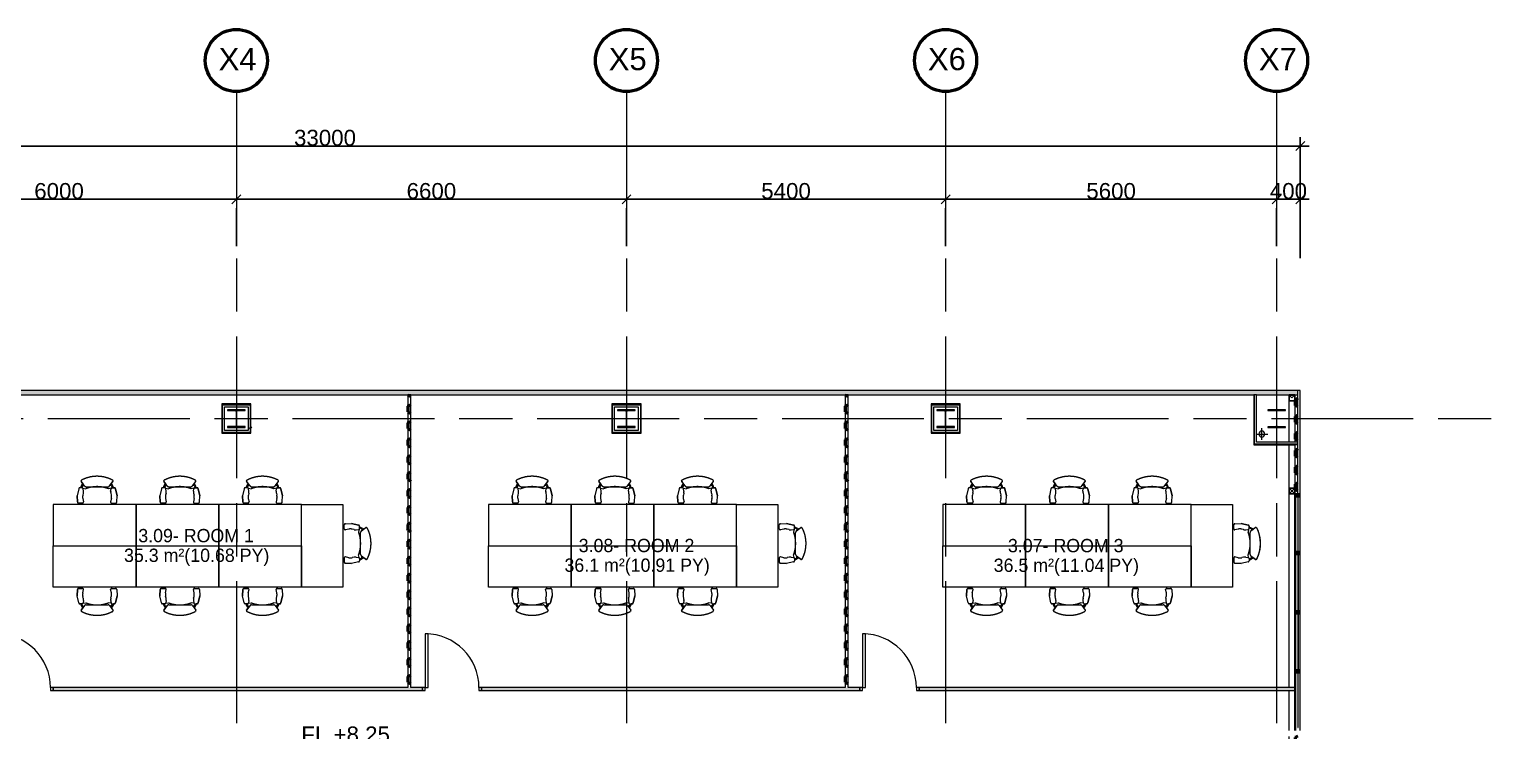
# Model space of a CAD drawing. Header units: millimetres. Extents: x -76261 to 649593, y -304265 to 60256.
# Drawn here: x 137200 to 162139, y -5275 to 6579 of the extents above; entities that cross this region are included whole.
import ezdxf

# ---------------------------------------------------------------- set-up
doc = ezdxf.new("R2010")
doc.units = ezdxf.units.MM
doc.header["$LTSCALE"] = 2000
doc.header["$MEASUREMENT"] = 0
doc.header["$PDMODE"] = 32
doc.header["$PDSIZE"] = 0.15
doc.linetypes.add('Centre', pattern=[6.9, 4, -0.7, 1.5, -0.7])
doc.linetypes.add('Hidden 1_0mm', pattern=[1.6, 1, -0.6])
doc.layers.get('0').update_dxf_attribs({"linetype": 'CONTINUOUS'})
doc.layers.get('DEFPOINTS').update_dxf_attribs({"color": 171, "linetype": 'CONTINUOUS'})
for name, color, linetype, lineweight in [('A-ANNO-DIMS', 1, 'CONTINUOUS', 15), ('A-AREA-IDEN', 8, 'CONTINUOUS', 15), ('A-DETL-GENF', 8, 'CONTINUOUS', 15), ('A-DOOR', 8, 'CONTINUOUS', 15), ('A-GLAZ-CURT', 8, 'CONTINUOUS', 15), ('A-GLAZ-CWMG', 8, 'CONTINUOUS', 15), ('A-WALL', 8, 'CONTINUOUS', 15), ('A-WALL-PATT', 8, 'CONTINUOUS', 50), ('G-ANNO-DIMS', 8, 'CONTINUOUS', 15), ('I-FURN', 8, 'Hidden 1_0mm', 15), ('I-WALL', 8, 'CONTINUOUS', 15), ('P-PIPE', 8, 'CONTINUOUS', 15), ('P-PIPE-CNTR', 8, 'CONTINUOUS', 15), ('S-BEAM', 12, 'CONTINUOUS', 15), ('S-COLS', 8, 'CONTINUOUS', 15), ('S-GRID', 14, 'CONTINUOUS', 15), ('S-GRID-IDEN', 1, 'CONTINUOUS', 50)]:
    doc.layers.add(name, color=color, linetype=linetype, lineweight=lineweight)
doc.styles.add('.VnArial Narrow_B', font='Vnarianb_0.ttf', dxfattribs={"height": 225})
doc.styles.add('Arial', font='arial.ttf', dxfattribs={"height": 1.6})
doc.styles.add('Arial_1', font='arial.ttf', dxfattribs={"height": 270})
doc.dimstyles.new('AD1', dxfattribs={"dimscale": 304.8, "dimtxt": 275.470038, "dimasz": 0.492126, "dimexe": 0.492126, "dimexo": 0.0625, "dimgap": 0, "dimtad": 1, "dimdec": 0, "dimzin": 0, "dimdsep": 46, "dimtxsty": 'Arial_1', "dimblk1": 'OBLIQUE', "dimblk2": 'OBLIQUE', "dimsah": 1, "dimcen": 0.09, "dimdle": 0.492126, "dimazin": 0, "dimtfac": 1, "dimtdec": 4, "dimtix": 1, "dimtmove": 0, "dimatfit": 3, "dimfxl": 2.952756, "dimfxlon": 1, "dimtvp": 1, "dimtolj": 1, "dimtzin": 0, "dimarcsym": 2})
doc.dimstyles.new('AD2', dxfattribs={"dimscale": 304.8, "dimtxt": 275.470038, "dimasz": 0.492126, "dimexe": 0.492126, "dimexo": 2.952756, "dimgap": 0, "dimtad": 1, "dimdec": 0, "dimzin": 0, "dimdsep": 46, "dimtxsty": 'Arial_1', "dimblk1": 'OBLIQUE', "dimblk2": 'OBLIQUE', "dimsah": 1, "dimcen": 0.09, "dimdle": 0.492126, "dimazin": 0, "dimtfac": 1, "dimtdec": 4, "dimtix": 1, "dimtmove": 0, "dimatfit": 3, "dimfxl": 1, "dimtvp": 1, "dimtolj": 1, "dimtzin": 0, "dimarcsym": 2})
pattern_1 = [(45, (213192.53, 42001.64), (-106.06602, 106.06602), [])]

# ---------------------------------------------------------------- blocks, each defined once
blk = doc.blocks.new('AD_UK Beams-Column - SC1-300_300_10_16-V91-3rd FLOOR PLAN')
at = {"layer": 'S-COLS'}
h = blk.add_hatch(dxfattribs=at)
h.set_pattern_fill('FP_95', color=256, style=0, pattern_type=2)
h.set_pattern_definition([(45, (72492.53, 42001.64), (-371.231, 371.231), []), (45, (72492.53, 42564.14), (-371.231, 371.231), [])])
h.paths.add_polyline_path([(150, -150), (150, -134), (19, -134), (9, -130), (5, -120), (5, 120), (9, 130), (19, 134), (150, 134), (150, 150), (-150, 150), (-150, 134), (-19, 134), (-9, 130), (-5, 120), (-5, -120), (-9, -130), (-19, -134), (-150, -134), (-150, -150)], flags=0)
for p, q in [((150, 150), (-150, 150)), ((-150, 150), (-150, 134)), ((-150, 134), (-19, 134)), ((-5, 120), (-5, -120)), ((5, -120), (5, 120)), ((19, 134), (150, 134)), ((150, 134), (150, 150)), ((-19, -134), (-150, -134)), ((-150, -134), (-150, -150)), ((-150, -150), (150, -150)), ((150, -134), (19, -134)), ((150, -150), (150, -134))]:
    blk.add_line(p, q, dxfattribs=at)
for centre, start, end in [((-19, 120), 0, 90), ((19, 120), 90, 180), ((-19, -120), 270, 0), ((19, -120), 180, 270)]:
    blk.add_arc(centre, 14, start, end, dxfattribs=at)
blk = doc.blocks.new('AD_UK Beams-Column - SC1-300_300_10_16-V95-3rd FLOOR PLAN')
at = {"layer": 'S-COLS'}
h = blk.add_hatch(dxfattribs=at)
h.set_pattern_fill('FP_99', color=256, style=0, pattern_type=2)
h.set_pattern_definition([(45, (65892.53, 42001.64), (-371.231, 371.231), []), (45, (65892.53, 42564.14), (-371.231, 371.231), [])])
h.paths.add_polyline_path([(150, -150), (150, -134), (19, -134), (9, -130), (5, -120), (5, 120), (9, 130), (19, 134), (150, 134), (150, 150), (-150, 150), (-150, 134), (-19, 134), (-9, 130), (-5, 120), (-5, -120), (-9, -130), (-19, -134), (-150, -134), (-150, -150)], flags=0)
for p, q in [((150, 150), (-150, 150)), ((-150, 150), (-150, 134)), ((-150, 134), (-19, 134)), ((-5, 120), (-5, -120)), ((5, -120), (5, 120)), ((19, 134), (150, 134)), ((150, 134), (150, 150)), ((-19, -134), (-150, -134)), ((-150, -134), (-150, -150)), ((-150, -150), (150, -150)), ((150, -134), (19, -134)), ((150, -150), (150, -134))]:
    blk.add_line(p, q, dxfattribs=at)
for centre, start, end in [((-19, 120), 0, 90), ((19, 120), 90, 180), ((-19, -120), 270, 0), ((19, -120), 180, 270)]:
    blk.add_arc(centre, 14, start, end, dxfattribs=at)
blk = doc.blocks.new('AD_UK Beams-Column - SC1-300_300_10_16-V99-3rd FLOOR PLAN')
at = {"layer": 'S-COLS'}
h = blk.add_hatch(dxfattribs=at)
h.set_pattern_fill('FP_103', color=256, style=0, pattern_type=2)
h.set_pattern_definition([(45, (60492.53, 42001.64), (-371.231, 371.231), []), (45, (60492.53, 42564.14), (-371.231, 371.231), [])])
h.paths.add_polyline_path([(150, -150), (150, -134), (19, -134), (9, -130), (5, -120), (5, 120), (9, 130), (19, 134), (150, 134), (150, 150), (-150, 150), (-150, 134), (-19, 134), (-9, 130), (-5, 120), (-5, -120), (-9, -130), (-19, -134), (-150, -134), (-150, -150)], flags=0)
for p, q in [((150, 150), (-150, 150)), ((-150, 150), (-150, 134)), ((-150, 134), (-19, 134)), ((-5, 120), (-5, -120)), ((5, -120), (5, 120)), ((19, 134), (150, 134)), ((150, 134), (150, 150)), ((-19, -134), (-150, -134)), ((-150, -134), (-150, -150)), ((-150, -150), (150, -150)), ((150, -134), (19, -134)), ((150, -150), (150, -134))]:
    blk.add_line(p, q, dxfattribs=at)
for centre, start, end in [((-19, 120), 0, 90), ((19, 120), 90, 180), ((-19, -120), 270, 0), ((19, -120), 180, 270)]:
    blk.add_arc(centre, 14, start, end, dxfattribs=at)
blk = doc.blocks.new('AD_UK Beams-Column - SC2-300_300_8_12-V103-3rd FLOOR PLAN')
at = {"layer": 'S-COLS'}
h = blk.add_hatch(dxfattribs=at)
h.set_pattern_fill('FP_107', color=256, style=0, pattern_type=2)
h.set_pattern_definition([(45, (54892.53, 42001.64), (-371.231, 371.231), []), (45, (54892.53, 42564.14), (-371.231, 371.231), [])])
h.paths.add_polyline_path([(-150, -150), (150, -150), (150, -138), (17, -138), (8, -134), (4, -125), (4, 125), (8, 134), (17, 138), (150, 138), (150, 150), (-150, 150), (-150, 138), (-17, 138), (-8, 134), (-4, 125), (-4, -125), (-8, -134), (-17, -138), (-150, -138)], flags=0)
for p, q in [((150, 150), (-150, 150)), ((-150, 150), (-150, 138)), ((-150, 138), (-17, 138)), ((-4, 125), (-4, -125)), ((4, -125), (4, 125)), ((17, 138), (150, 138)), ((150, 138), (150, 150)), ((-17, -138), (-150, -138)), ((-150, -138), (-150, -150)), ((-150, -150), (150, -150)), ((150, -138), (17, -138)), ((150, -150), (150, -138))]:
    blk.add_line(p, q, dxfattribs=at)
for centre, start, end in [((-17, 125), 0, 90), ((17, 125), 90, 180), ((-17, -125), 270, 0), ((17, -125), 180, 270)]:
    blk.add_arc(centre, 13, start, end, dxfattribs=at)
blk = doc.blocks.new('LS-Office-S_rvt-1-3rd FLOOR PLAN')
for name, p in [('AD_UK Beams-Column - SC1-300_300_10_16-V91-3rd FLOOR PLAN', (-72493, -42002)), ('AD_UK Beams-Column - SC1-300_300_10_16-V95-3rd FLOOR PLAN', (-65893, -42002)), ('AD_UK Beams-Column - SC1-300_300_10_16-V99-3rd FLOOR PLAN', (-60493, -42002)), ('AD_UK Beams-Column - SC2-300_300_8_12-V103-3rd FLOOR PLAN', (-54893, -42002))]:
    blk.add_blockref(name, p)
blk = doc.blocks.new('System Panel - Glazed-10631419-3rd FLOOR PLAN')
at = {"layer": 'A-GLAZ-CURT'}
for p, q in [((463, 5), (-463, 5)), ((-463, 5), (-463, -5)), ((463, -5), (463, 5)), ((-463, -5), (463, -5))]:
    blk.add_line(p, q, dxfattribs=at)
blk = doc.blocks.new('System Panel - Glazed-10631420-3rd FLOOR PLAN')
at = {"layer": 'A-GLAZ-CURT'}
for p, q in [((475, 5.2), (-475, 5.2)), ((-475, 5.2), (-475, -5.2)), ((475, -5.2), (475, 5.2)), ((-475, -5.2), (475, -5.2))]:
    blk.add_line(p, q, dxfattribs=at)
blk = doc.blocks.new('Rectangular Mullion - 52X100-10623841-3rd FLOOR PLAN')
at = {"layer": 'A-GLAZ-CWMG'}
for p, q in [((-82018, -58527), (-82943, -58527)), ((-82018, -58602), (-82943, -58602))]:
    blk.add_line(p, q, dxfattribs=at)
blk = doc.blocks.new('Rectangular Mullion - 52X100-10623842-3rd FLOOR PLAN')
at = {"layer": 'A-GLAZ-CWMG'}
for p, q in [((-81018, -58527), (-81968, -58527)), ((-81018, -58602), (-81968, -58602))]:
    blk.add_line(p, q, dxfattribs=at)
blk = doc.blocks.new('Rectangular Mullion - 52X100-V2-3rd FLOOR PLAN')
at = {"layer": 'A-GLAZ-CWMG'}
for p, q in [((-54568, -47277), (-54568, -46302)), ((-54493, -47277), (-54493, -46302))]:
    blk.add_line(p, q, dxfattribs=at)
blk = doc.blocks.new('Rectangular Mullion - 52X100-10642848-3rd FLOOR PLAN')
at = {"layer": 'A-GLAZ-CWMG'}
blk.add_hatch(color=256, dxfattribs=at).paths.add_polyline_path([(-50, 38), (-50, -38), (0, -38), (0, 38)], flags=0)
for p, q in [((0, 38), (-50, 38)), ((-50, 38), (-50, -38)), ((0, -38), (0, 38)), ((-50, -38), (0, -38))]:
    blk.add_line(p, q, dxfattribs=at)
blk = doc.blocks.new('Rectangular Mullion - 52X100-10642846-3rd FLOOR PLAN')
at = {"layer": 'A-GLAZ-CWMG'}
blk.add_hatch(color=256, dxfattribs=at).paths.add_polyline_path([(25, 38), (25, -38), (-25, -38), (-25, 38)], flags=0)
for p, q in [((-25, 38), (25, 38)), ((-25, -38), (-25, 38)), ((25, 38), (25, -38)), ((25, -38), (-25, -38))]:
    blk.add_line(p, q, dxfattribs=at)
blk = doc.blocks.new('PD-1 CANH - THONG PHONG-10354232-3rd FLOOR PLAN')
at = {"layer": 'A-DOOR'}
for p, q in [((-455, 25), (-500, 25)), ((-500, 25), (-500, -25)), ((-455, -25), (-455, 25)), ((500, 25), (455, 25)), ((455, 25), (455, -25)), ((500, -25), (500, 25)), ((-500, -25), (-455, -25)), ((405, -25), (405, -935)), ((455, -25), (405, -25)), ((455, -935), (455, -25)), ((455, -25), (500, -25)), ((405, -935), (455, -935))]:
    blk.add_line(p, q, dxfattribs=at)
blk.add_arc((455, -25), 910, 180, 270, dxfattribs=at)
blk = doc.blocks.new('BanViTinh - Teacher Desk-10721960-3rd FLOOR PLAN')
at = {"layer": 'A-DETL-GENF'}
for p, q in [((-373, -391), (-378, -495)), ((-378, -495), (-351, -613)), ((-290, -372), (-354, -372)), ((274, -372), (210, -372)), ((271, -613), (298, -495)), ((298, -495), (293, -391)), ((-333, -631), (-316, -631)), ((-316, -631), (-311, -653)), ((-311, -653), (-292, -690)), ((-276, -694), (-309, -736)), ((-292, -690), (-276, -694)), ((196, -694), (212, -690)), ((229, -736), (196, -694)), ((212, -690), (231, -653)), ((231, -653), (236, -631)), ((236, -631), (253, -631)), ((-310, -750), (-304, -760)), ((224, -760), (230, -750))]:
    blk.add_line(p, q, dxfattribs=at)
for centre, radius, start, end in [((-354, -391), 19, 90, 180), ((-32, -367), 258, 176.1609, 180.9626), ((-48, -367), 258, 359.0374, 3.8391), ((274, -391), 19, 360, 90), ((-333, -613), 18.3, 180, 270), ((-299, -744), 12.7, 142.5946, 209.7449), ((219, -744), 12.7, 330.2551, 37.4054), ((253, -613), 18.3, 270, 360), ((-40, -262), 563, 242.0085, 297.9915)]:
    blk.add_arc(centre, radius, start, end, dxfattribs=at)
at = {"layer": 'I-FURN'}
for p, q in [((700, 350), (-700, 350)), ((-700, 350), (-700, -350)), ((700, -350), (700, 350)), ((-700, -350), (700, -350)), ((-373, -391), (-378, -495)), ((-351, -613), (-378, -495)), ((-288, -372), (-354, -372)), ((-282, -448), (-269, -391)), ((202, -448), (189, -391)), ((208, -372), (274, -372)), ((271, -613), (298, -495)), ((293, -391), (298, -495)), ((-295, -631), (-333, -631)), ((-316, -631), (-311, -653)), ((-311, -653), (-292, -690)), ((-252, -662), (-309, -736)), ((-281, -669), (-308, -631)), ((-292, -690), (-276, -694)), ((-281, -669), (-267, -671)), ((-273, -538), (-280, -508)), ((-279, -622), (-231, -613)), ((-270, -575), (-276, -612)), ((-267, -671), (-257, -668)), ((147, -649), (-227, -649)), ((199, -622), (151, -613)), ((172, -662), (229, -736)), ((187, -671), (177, -668)), ((201, -669), (187, -671)), ((190, -575), (196, -612)), ((193, -538), (200, -508)), ((212, -690), (196, -694)), ((201, -669), (228, -631)), ((231, -653), (212, -690)), ((215, -631), (253, -631)), ((236, -631), (231, -653)), ((-310, -750), (-304, -760)), ((230, -750), (224, -760))]:
    blk.add_line(p, q, dxfattribs=at)
for centre, radius, start, end in [((-354, -391), 19, 90, 180), ((-32, -367), 258, 176.1408, 180.9626), ((-288, -391), 19, 0, 90), ((-155, -475), 130, 167.9052, 194.5603), ((208, -391), 19, 90, 180), ((75, -475), 130, 345.4397, 12.0948), ((-48, -367), 258, 359.0374, 3.8592), ((274, -391), 19, 360, 90), ((-333, -613), 18.3, 180, 270), ((-299, -744), 12.7, 142.5946, 209.7449), ((-295, -612), 19.2, 270, 360), ((-365, -562), 95.3, 351.9829, 14.5603), ((-227, -681), 31.7, 90, 142.5946), ((-40, -123), 527, 248.7021, 291.2979), ((147, -681), 31.7, 37.4054, 90), ((285, -562), 95.3, 165.4397, 188.0171), ((215, -612), 19.2, 180, 270), ((219, -744), 12.7, 330.2551, 37.4054), ((253, -613), 18.3, 270, 0), ((-40, -262), 563, 242.0085, 297.9915)]:
    blk.add_arc(centre, radius, start, end, dxfattribs=at)
blk = doc.blocks.new('BanViTinh - Teacher Desk-10732362-3rd FLOOR PLAN')
at = {"layer": 'A-DETL-GENF'}
for p, q in [((-310, 750), (-304, 760)), ((224, 760), (230, 750)), ((-378, 495), (-351, 613)), ((-333, 631), (-316, 631)), ((-316, 631), (-311, 653)), ((-311, 653), (-292, 690)), ((-276, 694), (-309, 736)), ((-292, 690), (-276, 694)), ((229, 736), (196, 694)), ((196, 694), (212, 690)), ((212, 690), (231, 653)), ((231, 653), (236, 631)), ((236, 631), (253, 631)), ((271, 613), (298, 495)), ((-373, 391), (-378, 495)), ((-290, 372), (-354, 372)), ((274, 372), (210, 372)), ((298, 495), (293, 391))]:
    blk.add_line(p, q, dxfattribs=at)
for centre, radius, start, end in [((-299, 744), 12.7, 150.2551, 217.4054), ((-40, 262), 563, 62.0085, 117.9915), ((219, 744), 12.7, 322.5946, 29.7449), ((-333, 613), 18.3, 90, 180), ((253, 613), 18.3, 0, 90), ((-354, 391), 19, 180, 270), ((-32, 367), 258, 179.0374, 183.8391), ((-48, 367), 258, 356.1609, 0.9626), ((274, 391), 19, 270, 0)]:
    blk.add_arc(centre, radius, start, end, dxfattribs=at)
at = {"layer": 'I-FURN'}
for p, q in [((-310, 750), (-304, 760)), ((230, 750), (224, 760)), ((-351, 613), (-378, 495)), ((-295, 631), (-333, 631)), ((-316, 631), (-311, 653)), ((-311, 653), (-292, 690)), ((-252, 662), (-309, 736)), ((-281, 669), (-308, 631)), ((-292, 690), (-276, 694)), ((-281, 669), (-267, 671)), ((-273, 538), (-280, 508)), ((-279, 622), (-231, 613)), ((-270, 575), (-276, 612)), ((-267, 671), (-257, 668)), ((147, 649), (-227, 649)), ((199, 622), (151, 613)), ((172, 662), (229, 736)), ((187, 671), (177, 668)), ((201, 669), (187, 671)), ((190, 575), (196, 612)), ((193, 538), (200, 508)), ((212, 690), (196, 694)), ((201, 669), (228, 631)), ((231, 653), (212, 690)), ((215, 631), (253, 631)), ((236, 631), (231, 653)), ((271, 613), (298, 495)), ((-700, 350), (700, 350)), ((-700, -350), (-700, 350)), ((-373, 391), (-378, 495)), ((-288, 372), (-354, 372)), ((-282, 448), (-269, 391)), ((202, 448), (189, 391)), ((208, 372), (274, 372)), ((293, 391), (298, 495)), ((700, 350), (700, -350)), ((700, -350), (-700, -350))]:
    blk.add_line(p, q, dxfattribs=at)
for centre, radius, start, end in [((-299, 744), 12.7, 150.2551, 217.4054), ((-40, 262), 563, 62.0085, 117.9915), ((219, 744), 12.7, 322.5946, 29.7449), ((-333, 613), 18.3, 90, 180), ((-295, 612), 19.2, 0, 90), ((-155, 475), 130, 165.4397, 192.0948), ((-365, 562), 95.3, 345.4397, 8.0171), ((-227, 681), 31.7, 217.4054, 270), ((-40, 123), 527, 68.7021, 111.2979), ((147, 681), 31.7, 270, 322.5946), ((285, 562), 95.3, 171.9829, 194.5603), ((215, 612), 19.2, 90, 180), ((75, 475), 130, 347.9052, 14.5603), ((253, 613), 18.3, 360, 90), ((-354, 391), 19.1, 180, 270), ((-32, 367), 258, 179.0374, 183.8592), ((-288, 391), 19, 270, 360), ((208, 391), 19.1, 180, 270), ((-48, 367), 258, 356.1408, 0.9626), ((274, 391), 19, 270, 0)]:
    blk.add_arc(centre, radius, start, end, dxfattribs=at)
blk = doc.blocks.new('PIPE 100X100X2_5 - PIPE 100X100X2_5-10939201-3rd FLOOR PLAN')
at = {"layer": 'S-BEAM'}
for p, q in [((-1825, 50), (1450, 50)), ((1500, 50), (2175, 50)), ((-2700, -50), (-3400, -50)), ((-1925, -50), (-2653, -50)), ((1450, -50), (-1825, -50)), ((2175, -50), (1500, -50)), ((3400, -50), (2275, -50))]:
    blk.add_line(p, q, dxfattribs=at)
blk = doc.blocks.new('PIPE 100X100X2_5 - PIPE 100X100X2_5-V82-3rd FLOOR PLAN')
at = {"layer": 'S-BEAM'}
for p in [(-54680, -41604), (-54585, -41604)]:
    blk.add_line(p, (-54633, -41652), dxfattribs=at)
blk = doc.blocks.new('PIPE 100X100X2_5 - PIPE 100X100X2_5-10939911-3rd FLOOR PLAN')
at = {"layer": 'S-BEAM'}
for p, q in [((-54680, -43179), (-54585, -43274)), ((-54585, -43179), (-54680, -43274))]:
    blk.add_line(p, q, dxfattribs=at)
blk = doc.blocks.new('Grid - M_Grid Head - Circle-195263-3rd FLOOR PLAN')
at = {"layer": 'S-GRID-IDEN'}
blk.add_circle((0, 0), 3.5, dxfattribs=at)
blk = doc.blocks.new('_Oblique')
at = {"color": 0, "linetype": 'ByBlock', "lineweight": -2}
blk.add_line((-0.5, -0.5), (0.5, 0.5), dxfattribs=at)
blk = doc.blocks.new('*D1049')
at = {"layer": 'A-ANNO-DIMS', "color": 0, "lineweight": -2, "transparency": 16777216}
for p, q in [((134550, 3708), (140850, 3708)), ((134700, 2915), (134700, 3558)), ((140700, 2915), (140700, 3558))]:
    blk.add_line(p, q, dxfattribs=at)
at = {"layer": 'DEFPOINTS', "color": 0, "transparency": 16777216}
for p in [(134700, 3815), (140700, 3815), (140700, 3708)]:
    blk.add_point(p, dxfattribs=at)
at = {"layer": 'A-ANNO-DIMS', "color": 0, "lineweight": -2, "transparency": 16777216, "xscale": 150, "yscale": 150, "zscale": 150, "rotation": 180}
blk.add_blockref('_Oblique', (134700, 3708), dxfattribs=at)
at = {"layer": 'A-ANNO-DIMS', "color": 0, "lineweight": -2, "transparency": 16777216, "xscale": 150, "yscale": 150, "zscale": 150}
blk.add_blockref('_Oblique', (140700, 3708), dxfattribs=at)
at = {"layer": 'A-ANNO-DIMS', "color": 0, "transparency": 16777216, "insert": (137700, 3846), "char_height": 270, "width": 996.78, "attachment_point": 5, "style": 'Arial_1'}
blk.add_mtext('\\A1;6000', dxfattribs=at)
blk = doc.blocks.new('*D1050')
at = {"layer": 'A-ANNO-DIMS', "color": 0, "lineweight": -2, "transparency": 16777216}
for p, q in [((140550, 3708), (147450, 3708)), ((140700, 2915), (140700, 3558)), ((147300, 2915), (147300, 3558))]:
    blk.add_line(p, q, dxfattribs=at)
at = {"layer": 'DEFPOINTS', "color": 0, "transparency": 16777216}
for p in [(140700, 3815), (147300, 3815), (147300, 3708)]:
    blk.add_point(p, dxfattribs=at)
at = {"layer": 'A-ANNO-DIMS', "color": 0, "lineweight": -2, "transparency": 16777216, "xscale": 150, "yscale": 150, "zscale": 150, "rotation": 180}
blk.add_blockref('_Oblique', (140700, 3708), dxfattribs=at)
at = {"layer": 'A-ANNO-DIMS', "color": 0, "lineweight": -2, "transparency": 16777216, "xscale": 150, "yscale": 150, "zscale": 150}
blk.add_blockref('_Oblique', (147300, 3708), dxfattribs=at)
at = {"layer": 'A-ANNO-DIMS', "color": 0, "transparency": 16777216, "insert": (144000, 3846), "char_height": 270, "width": 996.78, "attachment_point": 5, "style": 'Arial_1'}
blk.add_mtext('\\A1;6600', dxfattribs=at)
blk = doc.blocks.new('*D1051')
at = {"layer": 'A-ANNO-DIMS', "color": 0, "lineweight": -2, "transparency": 16777216}
for p, q in [((147150, 3708), (152850, 3708)), ((147300, 2915), (147300, 3558)), ((152700, 2915), (152700, 3558))]:
    blk.add_line(p, q, dxfattribs=at)
at = {"layer": 'DEFPOINTS', "color": 0, "transparency": 16777216}
for p in [(147300, 3815), (152700, 3815), (152700, 3708)]:
    blk.add_point(p, dxfattribs=at)
at = {"layer": 'A-ANNO-DIMS', "color": 0, "lineweight": -2, "transparency": 16777216, "xscale": 150, "yscale": 150, "zscale": 150, "rotation": 180}
blk.add_blockref('_Oblique', (147300, 3708), dxfattribs=at)
at = {"layer": 'A-ANNO-DIMS', "color": 0, "lineweight": -2, "transparency": 16777216, "xscale": 150, "yscale": 150, "zscale": 150}
blk.add_blockref('_Oblique', (152700, 3708), dxfattribs=at)
at = {"layer": 'A-ANNO-DIMS', "color": 0, "transparency": 16777216, "insert": (150000, 3846), "char_height": 270, "width": 996.78, "attachment_point": 5, "style": 'Arial_1'}
blk.add_mtext('\\A1;5400', dxfattribs=at)
blk = doc.blocks.new('*D1052')
at = {"layer": 'A-ANNO-DIMS', "color": 0, "lineweight": -2, "transparency": 16777216}
for p, q in [((152550, 3708), (158450, 3708)), ((152700, 2915), (152700, 3558)), ((158300, 2915), (158300, 3558))]:
    blk.add_line(p, q, dxfattribs=at)
at = {"layer": 'DEFPOINTS', "color": 0, "transparency": 16777216}
for p in [(152700, 3815), (158300, 3815), (158300, 3708)]:
    blk.add_point(p, dxfattribs=at)
at = {"layer": 'A-ANNO-DIMS', "color": 0, "lineweight": -2, "transparency": 16777216, "xscale": 150, "yscale": 150, "zscale": 150, "rotation": 180}
blk.add_blockref('_Oblique', (152700, 3708), dxfattribs=at)
at = {"layer": 'A-ANNO-DIMS', "color": 0, "lineweight": -2, "transparency": 16777216, "xscale": 150, "yscale": 150, "zscale": 150}
blk.add_blockref('_Oblique', (158300, 3708), dxfattribs=at)
at = {"layer": 'A-ANNO-DIMS', "color": 0, "transparency": 16777216, "insert": (155500, 3846), "char_height": 270, "width": 996.78, "attachment_point": 5, "style": 'Arial_1'}
blk.add_mtext('\\A1;5600', dxfattribs=at)
blk = doc.blocks.new('*D1053')
at = {"layer": 'A-ANNO-DIMS', "color": 0, "lineweight": -2, "transparency": 16777216}
for p, q in [((158700, 2713), (158700, 3858)), ((158300, 3708), (158150, 3708)), ((158300, 3708), (158700, 3708)), ((158300, 2915), (158300, 3558)), ((158700, 3708), (158850, 3708))]:
    blk.add_line(p, q, dxfattribs=at)
at = {"layer": 'DEFPOINTS', "color": 0, "transparency": 16777216}
for p in [(158300, 3815), (158700, 3708), (158700, 1813)]:
    blk.add_point(p, dxfattribs=at)
at = {"layer": 'A-ANNO-DIMS', "color": 0, "lineweight": -2, "transparency": 16777216, "xscale": 150, "yscale": 150, "zscale": 150}
blk.add_blockref('_Oblique', (158300, 3708), dxfattribs=at)
at = {"layer": 'A-ANNO-DIMS', "color": 0, "lineweight": -2, "transparency": 16777216, "xscale": 150, "yscale": 150, "zscale": 150, "rotation": 180}
blk.add_blockref('_Oblique', (158700, 3708), dxfattribs=at)
at = {"layer": 'A-ANNO-DIMS', "color": 0, "transparency": 16777216, "insert": (158500, 3846), "char_height": 270, "width": 747.58, "attachment_point": 5, "style": 'Arial_1'}
blk.add_mtext('\\A1;400', dxfattribs=at)
blk = doc.blocks.new('*D1054')
at = {"layer": 'A-ANNO-DIMS', "color": 0, "lineweight": -2, "transparency": 16777216}
for p, q in [((125700, 3727), (125700, 4758)), ((158700, 3727), (158700, 4758)), ((125550, 4608), (158850, 4608))]:
    blk.add_line(p, q, dxfattribs=at)
at = {"layer": 'DEFPOINTS', "color": 0, "transparency": 16777216}
for p in [(158700, 4608), (125700, 3708), (158700, 3708)]:
    blk.add_point(p, dxfattribs=at)
at = {"layer": 'A-ANNO-DIMS', "color": 0, "lineweight": -2, "transparency": 16777216, "xscale": 150, "yscale": 150, "zscale": 150, "rotation": 180}
blk.add_blockref('_Oblique', (125700, 4608), dxfattribs=at)
at = {"layer": 'A-ANNO-DIMS', "color": 0, "lineweight": -2, "transparency": 16777216, "xscale": 150, "yscale": 150, "zscale": 150}
blk.add_blockref('_Oblique', (158700, 4608), dxfattribs=at)
at = {"layer": 'A-ANNO-DIMS', "color": 0, "transparency": 16777216, "insert": (142200, 4746), "char_height": 270, "width": 1245.97, "attachment_point": 5, "style": 'Arial_1'}
blk.add_mtext('\\A1;33000', dxfattribs=at)
blk = doc.blocks.new('Xrexf_Office')
at = {"layer": 'A-WALL-PATT'}
h = blk.add_hatch(dxfattribs=at)
h.set_pattern_fill('FP_1', color=256, style=0, pattern_type=2)
h.set_pattern_definition([(180, (143675, 475), (-142.875, -82.489), [95.25, -190.5]), (300, (143675, 475), (142.87507, -82.4889), [95.25, -190.5]), (240, (143675, 475), (7e-05, -164.9779), [0, -190.5, 95.25, 0])])
h.paths.add_polyline_path([(128790, 400), (158660, 400), (158660, 475), (128740, 475), (128740, 400), (128765, 400)], flags=0)
h = blk.add_hatch(dxfattribs=at)
h.set_pattern_fill('FP_24', color=256, style=0, pattern_type=2)
h.set_pattern_definition([(270, (143600, -2075), (82.489, -142.875), [95.25, -190.5]), (30, (143600, -2075), (82.489, 142.875), [95.25, -190.5]), (330, (143600, -2075), (164.978, 7e-05), [0, -190.5, 95.25, 0])])
h.paths.add_polyline_path([(143600, -4550), (143650, -4550), (143650, 400), (143600, 400), (143600, -3046.3)], flags=0)
h = blk.add_hatch(dxfattribs=at)
h.set_pattern_fill('FP_23', color=256, style=0, pattern_type=2)
h.set_pattern_definition([(270, (151000, -2075), (82.489, -142.875), [95.25, -190.5]), (30, (151000, -2075), (82.489, 142.875), [95.25, -190.5]), (330, (151000, -2075), (164.978, 7e-05), [0, -190.5, 95.25, 0])])
h.paths.add_polyline_path([(151000, -4550), (151050, -4550), (151050, 400), (151000, 400), (151000, -3046.3)], flags=0)
h = blk.add_hatch(dxfattribs=at)
h.set_pattern_fill('FP_4', color=256, style=0, pattern_type=2)
h.set_pattern_definition([(90, (158700, -3062.5), (-82.489, 142.875), [95.25, -190.5]), (210, (158700, -3062.5), (-82.4889, -142.875), [95.25, -190.5]), (150, (158700, -3062.5), (-164.9779, -7e-05), [0, -190.5, 95.25, 0])])
h.paths.add_polyline_path([(158610, -6600), (158660, -6598.5), (158660, -5275), (158610, -5275), (158610, -6598.5)], flags=0)
h.paths.add_polyline_path([(158610, -1275), (158660, -1275), (158660, -447), (158610, -447), (158610, -678.2)], flags=0)
h.paths.add_polyline_path([(158610, -400), (158660, -400), (158660, 400), (158610, 400), (158610, -86.1)], flags=0)
h = blk.add_hatch(dxfattribs=at)
h.set_pattern_fill('FP_10', color=256, style=0, pattern_type=2)
h.set_pattern_definition([(0, (213192.53, 42001.64), (1219.2, 304.8), [50.292, -864.108, 50.292, -864.108, -4876.8]), (0, (213192.53, 42001.64), (1219.2, 304.8), [-1828.8, 50.292, -1778.508, 50.292, -864.108, -2133.6]), (0, (213192.53, 42001.64), (1219.2, 304.8), [-4572, 50.292, -559.308, 50.292, -1473.708]), (120, (213649.73, 42154.04), (-873.5645, 903.4582), [50.292, -864.108, 50.292, -864.108, -4876.8]), (120, (213649.73, 42154.04), (-873.5645, 903.4582), [-1828.8, 50.292, -1778.508, 50.292, -864.108, -2133.6]), (120, (213649.73, 42154.04), (-873.5645, 903.4582), [-4572, 50.292, -559.308, 50.292, -1473.708]), (240, (213802.13, 42763.64), (-345.6355, -1208.2582), [50.292, -864.108, 50.292, -864.108, -4876.8]), (240, (213802.13, 42763.64), (-345.6355, -1208.2582), [-1828.8, 50.292, -1778.508, 50.292, -864.108, -2133.6]), (240, (213802.13, 42763.64), (-345.6355, -1208.2582), [-4572, 50.292, -559.308, 50.292, -1473.708])])
h.paths.add_polyline_path([(140935, -235), (140947, -235), (140947, 235), (140935, 235), (140935, -200)], flags=0)
h = blk.add_hatch(dxfattribs=at)
h.set_pattern_fill('FP_22', color=256, style=0, pattern_type=2)
h.set_pattern_definition([(2e-13, (146130, -4600), (142.875, 82.489), [95.25, -190.5]), (120, (146130, -4600), (-142.87507, 82.4889), [95.25, -190.5]), (60, (146130, -4600), (-7e-05, 164.9779), [0, -190.5, 95.25, 0])])
h.paths.add_polyline_path([(158610, -4600), (158610, -4550), (152250, -4550), (152250, -4600), (157631.6, -4600)], flags=0)
h.paths.add_polyline_path([(151078.8, -4600), (151250, -4600), (151250, -4550), (144850, -4550), (144850, -4600), (148894.5, -4600)], flags=0)
h.paths.add_polyline_path([(143850, -4600), (143850, -4550), (137600, -4550), (137600, -4600), (142341.6, -4600)], flags=0)
h.paths.add_polyline_path([(136150, -4600), (136600, -4600), (136600, -4550), (136150, -4550), (136150, -4575)], flags=0)
h.paths.add_polyline_path([(135150, -4600), (135150, -4550), (133635, -4550), (133635, -4600), (133650, -4600)], flags=0)
at = {"layer": 'S-BEAM'}
h = blk.add_hatch(dxfattribs=at)
h.set_pattern_fill('FP_82', color=256, style=0, pattern_type=2)
h.set_pattern_definition(pattern_1)
h.paths.add_polyline_path([(158610, 300), (158610, 400), (158510, 400), (158510, 300)], flags=0)
h.paths.add_polyline_path([(158512.5, 302.5), (158512.5, 397.5), (158607.5, 397.5), (158607.5, 302.5)], flags=0)
h = blk.add_hatch(dxfattribs=at)
h.set_pattern_fill('FP_82', color=256, style=0, pattern_type=2)
h.set_pattern_definition(pattern_1)
h.paths.add_polyline_path([(158510, -1275), (158610, -1275), (158610, -1175), (158510, -1175)], flags=0)
h.paths.add_polyline_path([(158607.5, -1272.5), (158512.5, -1272.5), (158512.5, -1177.5), (158607.5, -1177.5)], flags=0)
at = {"layer": 'A-WALL'}
for p, q in [((158700, 475), (125700, 475)), ((136400, 400), (143600, 400)), ((143650, 400), (143600, 400)), ((143650, 400), (151000, 400)), ((151050, 400), (151000, 400)), ((151050, 400), (157915.5, 400)), ((157915.5, 400), (157915.5, -447)), ((157962.5, 400), (157915.5, 400)), ((157927.5, -435), (157927.5, 400)), ((157962.5, 400), (158610, 400)), ((157962.5, -400), (157962.5, 400)), ((158610, 400), (158660, 400)), ((158610, 400), (158610, -400)), ((158660, -1275), (158660, 475)), ((158700, -1275), (158700, 475)), ((140947, 247), (140453, 247)), ((140453, 247), (140453, -247)), ((140465, 235), (140935, 235)), ((140465, -235), (140465, 235)), ((140500, 200), (140900, 200)), ((140500, -200), (140500, 200)), ((140900, 200), (140900, -200)), ((140935, 235), (140935, -235)), ((140947, -247), (140947, 247)), ((147547, 247), (147053, 247)), ((147053, 247), (147053, -247)), ((147065, 235), (147535, 235)), ((147065, -235), (147065, 235)), ((147100, 200), (147500, 200)), ((147100, -200), (147100, 200)), ((147500, 200), (147500, -200)), ((147535, 235), (147535, -235)), ((147547, -247), (147547, 247)), ((152947, 247), (152453, 247)), ((152453, 247), (152453, -247)), ((152465, 235), (152935, 235)), ((152465, -235), (152465, 235)), ((152500, 200), (152900, 200)), ((152500, -200), (152500, 200)), ((152900, 200), (152900, -200)), ((152935, 235), (152935, -235)), ((152947, -247), (152947, 247)), ((140453, -247), (140947, -247)), ((140935, -235), (140465, -235)), ((140900, -200), (140500, -200)), ((147053, -247), (147547, -247)), ((147535, -235), (147065, -235)), ((147500, -200), (147100, -200)), ((152453, -247), (152947, -247)), ((152935, -235), (152465, -235)), ((152900, -200), (152500, -200)), ((157915.5, -447), (158610, -447)), ((158660, -435), (157927.5, -435)), ((158610, -400), (157962.5, -400)), ((158660, -400), (158610, -400)), ((158610, -447), (158610, -1275)), ((158660, -447), (158610, -447)), ((158610, -1275), (158700, -1275)), ((158610, -4550), (158610, -1275)), ((158610, -5275), (158610, -4600))]:
    blk.add_line(p, q, dxfattribs=at)
at = {"layer": 'I-WALL'}
for p, q in [((143600, 400), (143600, -4550)), ((143650, -4550), (143650, 400)), ((151000, 400), (151000, -4550)), ((151050, -4550), (151050, 400)), ((143600, -4550), (137600, -4550)), ((137600, -4550), (137600, -4600)), ((137600, -4600), (143850, -4600)), ((143850, -4550), (143650, -4550)), ((143850, -4600), (143850, -4550)), ((151000, -4550), (144850, -4550)), ((144850, -4550), (144850, -4600)), ((144850, -4600), (151250, -4600)), ((151250, -4550), (151050, -4550)), ((151250, -4600), (151250, -4550)), ((158610, -4550), (152250, -4550)), ((152250, -4550), (152250, -4600)), ((152250, -4600), (158610, -4600)), ((158610, -4600), (158610, -4550))]:
    blk.add_line(p, q, dxfattribs=at)
at = {"layer": 'P-PIPE'}
for start, end in [(0, 180), (180, 0)]:
    blk.add_arc((158050, -261.4), 50.8, start, end, dxfattribs=at)
at = {"layer": 'P-PIPE-CNTR'}
for p, q in [((158050, -361.4), (158050, -161.4)), ((157950, -261.4), (158150, -261.4))]:
    blk.add_line(p, q, dxfattribs=at)
at = {"layer": 'S-BEAM'}
for p, q in [((158610, 400), (158510, 400)), ((158510, 400), (158510, 300)), ((158510, 300), (158610, 300)), ((158512.5, 397.5), (158607.5, 397.5)), ((158512.5, 302.5), (158512.5, 397.5)), ((158607.5, 302.5), (158512.5, 302.5)), ((158607.5, 397.5), (158607.5, 302.5)), ((158610, 300), (158610, 400)), ((158610, -1175), (158510, -1175)), ((158510, -1175), (158510, -1275)), ((158512.5, -1177.5), (158607.5, -1177.5)), ((158512.5, -1272.5), (158512.5, -1177.5)), ((158607.5, -1177.5), (158607.5, -1272.5)), ((158610, -1275), (158610, -1175)), ((158510, -1275), (158610, -1275)), ((158607.5, -1272.5), (158512.5, -1272.5))]:
    blk.add_line(p, q, dxfattribs=at)
at = {"layer": 'S-GRID', "linetype": 'Centre', "ltscale": 0.3}
for p, q in [((140700, 5529.3), (140700, -18843.9)), ((147300, 5529.3), (147300, -18843.9)), ((152700, 5529.3), (152700, -18843.9)), ((158300, 5529.3), (158300, -18843.9)), ((120952.1, 0), (162139, 0))]:
    blk.add_line(p, q, dxfattribs=at)
blk.add_blockref('LS-Office-S_rvt-1-3rd FLOOR PLAN', (213192.5, 42001.6))
at = {"layer": 'A-DOOR', "rotation": 180}
for p in [(137100, -4575), (144350, -4575), (151750, -4575)]:
    blk.add_blockref('PD-1 CANH - THONG PHONG-10354232-3rd FLOOR PLAN', p, dxfattribs=at)
at = {"layer": 'A-GLAZ-CURT', "rotation": 270}
for name, p in [('System Panel - Glazed-10631419-3rd FLOOR PLAN', (158662.5, -1787.5)), ('System Panel - Glazed-10631420-3rd FLOOR PLAN', (158662.5, -2775)), ('System Panel - Glazed-10631420-3rd FLOOR PLAN', (158662.5, -3775)), ('System Panel - Glazed-10631419-3rd FLOOR PLAN', (158662.5, -4762.5))]:
    blk.add_blockref(name, p, dxfattribs=at)
at = {"layer": 'A-GLAZ-CWMG'}
for name, p, rotation in [('Rectangular Mullion - 52X100-10642848-3rd FLOOR PLAN', (158662.5, -1275), 90), ('Rectangular Mullion - 52X100-10623841-3rd FLOOR PLAN', (217226.6, -84267.5), 270), ('Rectangular Mullion - 52X100-10623842-3rd FLOOR PLAN', (217226.6, -84267.5), 270), ('Rectangular Mullion - 52X100-10623842-3rd FLOOR PLAN', (217226.6, -85267.5), 270)]:
    blk.add_blockref(name, p, dxfattribs=dict(at, rotation=rotation))
at = {"layer": 'A-GLAZ-CWMG', "extrusion": (0, 0, -1), "rotation": 270}
for p in [(-158662.5, -2275), (-158662.5, -3275), (-158662.5, -4275)]:
    blk.add_blockref('Rectangular Mullion - 52X100-10642846-3rd FLOOR PLAN', p, dxfattribs=at)
at = {"layer": 'A-GLAZ-CWMG'}
blk.add_blockref('Rectangular Mullion - 52X100-V2-3rd FLOOR PLAN', (213192.5, 42001.6), dxfattribs=at)
at = {"layer": 'I-FURN'}
for name, p, rotation in [('BanViTinh - Teacher Desk-10721960-3rd FLOOR PLAN', (138303.5, -1801.4), 180), ('BanViTinh - Teacher Desk-10721960-3rd FLOOR PLAN', (139703.5, -1801.4), 180), ('BanViTinh - Teacher Desk-10721960-3rd FLOOR PLAN', (141103.5, -1801.4), 180), ('BanViTinh - Teacher Desk-10721960-3rd FLOOR PLAN', (145663.5, -1801.4), 180), ('BanViTinh - Teacher Desk-10721960-3rd FLOOR PLAN', (147063.5, -1801.4), 180), ('BanViTinh - Teacher Desk-10721960-3rd FLOOR PLAN', (148463.5, -1801.4), 180), ('BanViTinh - Teacher Desk-10721960-3rd FLOOR PLAN', (153353.5, -1801.4), 180), ('BanViTinh - Teacher Desk-10721960-3rd FLOOR PLAN', (154753.5, -1801.4), 180), ('BanViTinh - Teacher Desk-10721960-3rd FLOOR PLAN', (156153.5, -1801.4), 180), ('BanViTinh - Teacher Desk-10732362-3rd FLOOR PLAN', (142153.5, -2151.4), 270), ('BanViTinh - Teacher Desk-10732362-3rd FLOOR PLAN', (149513.5, -2151.4), 270), ('BanViTinh - Teacher Desk-10732362-3rd FLOOR PLAN', (157203.5, -2151.4), 270), ('BanViTinh - Teacher Desk-10732362-3rd FLOOR PLAN', (138303.5, -2501.4), 180), ('BanViTinh - Teacher Desk-10732362-3rd FLOOR PLAN', (139703.5, -2501.4), 180), ('BanViTinh - Teacher Desk-10732362-3rd FLOOR PLAN', (141103.5, -2501.4), 180), ('BanViTinh - Teacher Desk-10732362-3rd FLOOR PLAN', (145663.5, -2501.4), 180), ('BanViTinh - Teacher Desk-10732362-3rd FLOOR PLAN', (147063.5, -2501.4), 180), ('BanViTinh - Teacher Desk-10732362-3rd FLOOR PLAN', (148463.5, -2501.4), 180), ('BanViTinh - Teacher Desk-10732362-3rd FLOOR PLAN', (153353.5, -2501.4), 180), ('BanViTinh - Teacher Desk-10732362-3rd FLOOR PLAN', (154753.5, -2501.4), 180), ('BanViTinh - Teacher Desk-10732362-3rd FLOOR PLAN', (156153.5, -2501.4), 180)]:
    blk.add_blockref(name, p, dxfattribs=dict(at, rotation=rotation))
at = {"layer": 'S-BEAM', "rotation": 270}
blk.add_blockref('PIPE 100X100X2_5 - PIPE 100X100X2_5-10939201-3rd FLOOR PLAN', (158560, -3100), dxfattribs=at)
at = {"layer": 'S-BEAM'}
for name in ['PIPE 100X100X2_5 - PIPE 100X100X2_5-V82-3rd FLOOR PLAN', 'PIPE 100X100X2_5 - PIPE 100X100X2_5-10939911-3rd FLOOR PLAN']:
    blk.add_blockref(name, (213192.5, 42001.6), dxfattribs=at)
at = {"layer": 'S-GRID-IDEN', "xscale": 149.9999999999999, "yscale": 149.9999999999999, "zscale": 149.9999999999999, "rotation": 180}
for p in [(140700, 6054.3), (147300, 6054.3), (152700, 6054.3), (158300, 6054.3)]:
    blk.add_blockref('Grid - M_Grid Head - Circle-195263-3rd FLOOR PLAN', p, dxfattribs=at)
at = {"layer": 'A-AREA-IDEN', "char_height": 225, "attachment_point": 1, "style": '.VnArial Narrow_B'}
for s, insert, width in [('3.09- ROOM 1', (139041, -1866.6), 2056.328), ('35.3 m²(10.68 PY)', (138800, -2199.3), 2633.543), ('3.08- ROOM 2', (146492.4, -2033.8), 2056.328), ('3.07- ROOM 3', (153754.4, -2035.3), 2056.328), ('36.1 m²(10.91 PY)', (146251.4, -2366.5), 2633.543), ('36.5 m²(11.04 PY)', (153513.4, -2368), 2633.543)]:
    blk.add_mtext(s, dxfattribs=dict(at, insert=insert, width=width))
at = {"layer": 'S-GRID-IDEN', "char_height": 375, "width": 769.62, "attachment_point": 1, "style": 'Arial'}
for s, insert in [('X4', (140401.1, 6266.4)), ('X5', (147001.1, 6266.4)), ('X6', (152401.1, 6266.4)), ('X7', (158001.1, 6266.4))]:
    blk.add_mtext(s, dxfattribs=dict(at, insert=insert))
at = {"layer": 'A-ANNO-DIMS'}
for base, p1, p2, dimstyle, override, picture, middle in [((158700, 4608.4), (125700, 3708.4), (158700, 3708.4), 'AD1', {"dimpost": '<>', "dimfxl": 33000}, '*D1054', (142200, 4746.4)), ((140700, 3708.4), (134700, 3814.5), (140700, 3814.5), 'AD2', {"dimpost": '<>', "dimfxl": 6000}, '*D1049', (137700, 3846.3)), ((147300, 3708.4), (140700, 3814.5), (147300, 3814.5), 'AD2', {"dimpost": '<>', "dimfxl": 6600}, '*D1050', (144000, 3846.3)), ((152700, 3708.4), (147300, 3814.5), (152700, 3814.5), 'AD2', {"dimpost": '<>', "dimfxl": 5400}, '*D1051', (150000, 3846.3)), ((158300, 3708.4), (152700, 3814.5), (158300, 3814.5), 'AD2', {"dimpost": '<>', "dimfxl": 5600}, '*D1052', (155500, 3846.3)), ((158700, 3708.4), (158300, 3814.5), (158700, 1812.8), 'AD2', {"dimpost": '<>', "dimfxl": 2041.325393}, '*D1053', (158500, 3846.3))]:
    dim = blk.add_linear_dim(base=base, p1=p1, p2=p2, dimstyle=dimstyle, override=override, dxfattribs=at)
    dim.commit()
    dim.dimension.update_dxf_attribs({"geometry": picture, "text_midpoint": middle})
at = {"layer": 'G-ANNO-DIMS', "insert": (141799.3, -5207.2), "char_height": 270, "width": 1791.559, "attachment_point": 1, "line_spacing_factor": 0.941778, "style": 'Arial_1', "bg_fill": 3, "box_fill_scale": 1.25, "bg_fill_color": 256, "bg_fill_true_color": 13158600, "bg_fill_transparency": 0}
blk.add_mtext('FL.+8.25', dxfattribs=at)

msp = doc.modelspace()

# ---------------------------------------------------------------- block references
at = {"linetype": 'ByBlock'}
msp.add_blockref('Xrexf_Office', (0, 0), dxfattribs=at)

doc.saveas('drawing.dxf')
